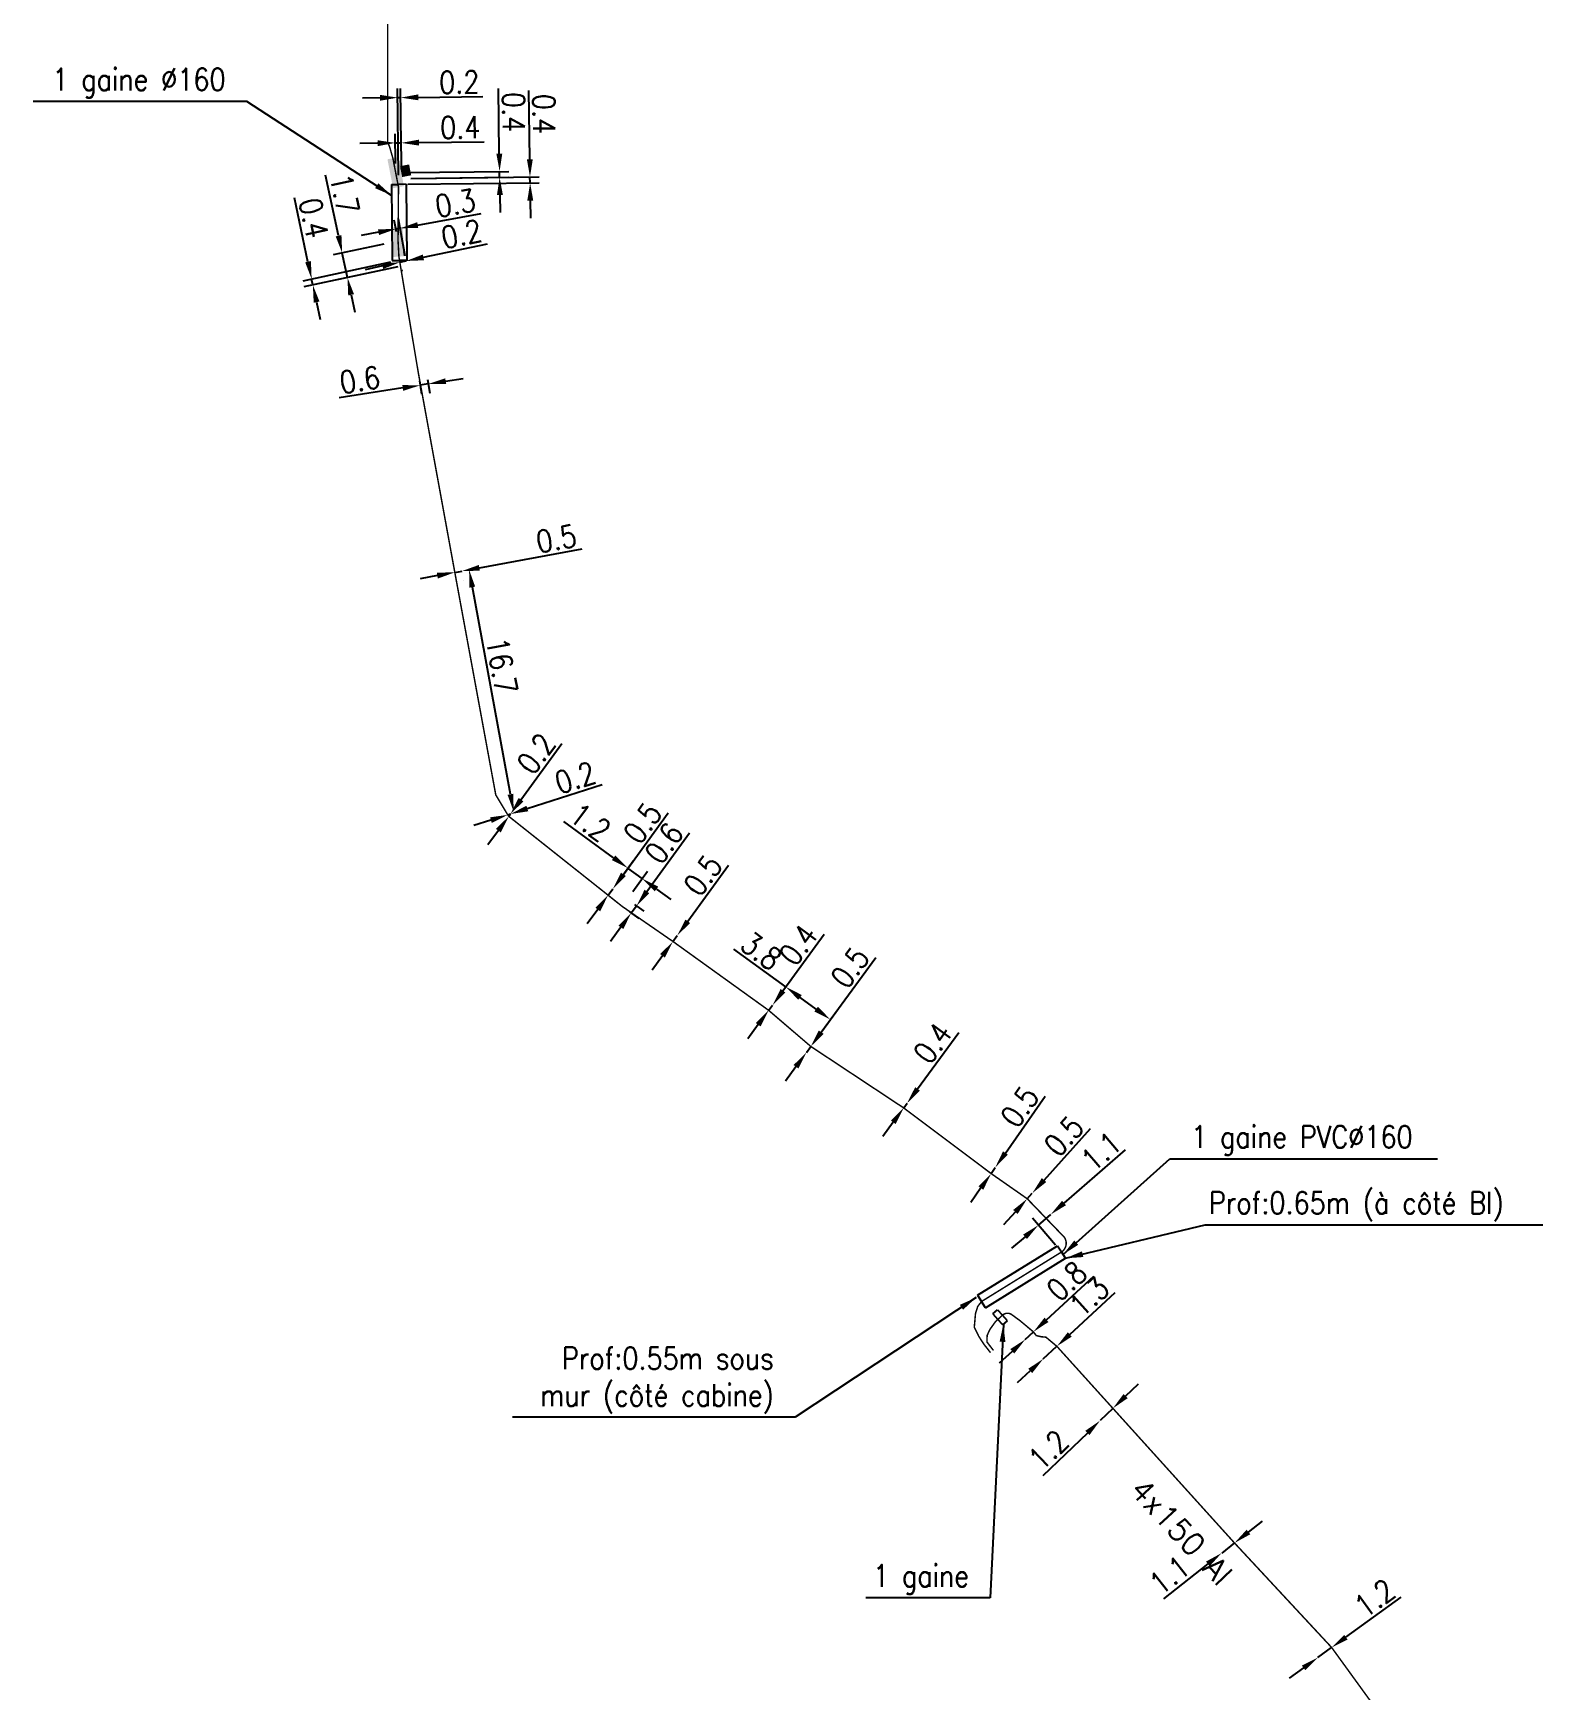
# Model space of a CAD drawing. Header units: millimetres. Extents: x 80993 to 81985, y 144000 to 145002.
# Drawn here: x 81317.5 to 81419.9, y 144337.1 to 144449.6 of the extents above; entities that cross this region are included whole.
import ezdxf
from ezdxf.enums import TextEntityAlignment as Align

# ---------------------------------------------------------------- set-up
doc = ezdxf.new("R2010")
doc.units = ezdxf.units.MM
doc.header["$PDMODE"] = 34
doc.linetypes.add('B_ST_AL', pattern=[2000, 1000, 1000])
doc.layers.get('0').update_dxf_attribs({"linetype": 'CONTINUOUS'})
doc.layers.get('Defpoints').update_dxf_attribs({"linetype": 'CONTINUOUS'})
for name, color, linetype in [('B_100', 3, 'CONTINUOUS'), ('B_300', 7, 'CONTINUOUS'), ('B_400', 7, 'CONTINUOUS')]:
    doc.layers.add(name, color=color, linetype=linetype)
doc.styles.add('M_ROMANS', font='ROMANS.shx', dxfattribs={"width": 0.75})
doc.styles.get("Standard").update_dxf_attribs({"font": 'romans.shx', "width": 0.85})
doc.dimstyles.get("Standard").update_dxf_attribs({"dimtxt": 1.5, "dimasz": 1.2, "dimexe": 0.625, "dimexo": 0.625, "dimgap": 0.25, "dimtad": 1, "dimdec": 1, "dimzin": 0, "dimdsep": 46, "dimtxsty": 'Standard', "dimcen": -0.5, "dimadec": 0, "dimazin": 0, "dimtfac": 1, "dimtdec": 1, "dimtmove": 0, "dimatfit": 3, "dimfxl": 0, "dimtolj": 1, "dimtzin": 0, "dimarcsym": 0})

# ---------------------------------------------------------------- blocks, each defined once
blk = doc.blocks.new('*D172')
at = {"layer": 'B_300', "color": 0, "linetype": 'Continuous', "lineweight": -2, "transparency": 16777216}
for p, q in [((81342.12, 144436.08), (81341.97, 144436.89)), ((81342.09, 144436.28), (81342.38, 144436.33)), ((81342.72, 144434.46), (81342.27, 144436.95)), ((81343.56, 144436.55), (81347.86, 144437.33)), ((81340.9, 144436.06), (81339.72, 144435.85))]:
    blk.add_line(p, q, dxfattribs=at)
at = {"layer": 'B_300', "color": 0, "linetype": 'Continuous', "transparency": 16777216}
for points in [[(81343.53, 144436.74), (81343.6, 144436.35), (81342.38, 144436.33)], [(81340.87, 144436.26), (81340.94, 144435.87), (81342.09, 144436.28)]]:
    blk.add_solid(points, dxfattribs=at)
at = {"layer": 'Defpoints', "color": 0, "linetype": 'Continuous', "transparency": 16777216}
for p in [(81342.09, 144436.28), (81342.23, 144435.47), (81342.83, 144433.85)]:
    blk.add_point(p, dxfattribs=at)
at = {"layer": 'B_300', "color": 0, "linetype": 'Continuous', "transparency": 16777216, "insert": (81346.12, 144438.03), "char_height": 1.5, "attachment_point": 5, "rotation": 10.3112}
blk.add_mtext('\\A1;0.3', dxfattribs=at)
blk = doc.blocks.new('B_300_03')
at = {"color": 0, "linetype": 'Continuous'}
blk.add_solid([(-1, 0.75), (-1, 0), (1, 0.75), (1, 0)], dxfattribs=at)
at = {"color": 0, "linetype": 'Continuous', "style": 'M_ROMANS', "width": 0.75, "flags": 3}
for tag, p in [('DEF_LEG', (0, -4.25)), ('DEF_COUP', (0, -6.75)), ('DEF_TYPE', (0, -9.25))]:
    blk.add_attdef(tag, text='', height=1.2, dxfattribs=at).set_placement(p, align=Align.MIDDLE)
blk = doc.blocks.new('*D175')
at = {"layer": 'B_300', "color": 0, "linetype": 'Continuous', "lineweight": -2, "transparency": 16777216}
for p, q in [((81349.1, 144441.39), (81349.05, 144445.82)), ((81342.69, 144440.11), (81349.74, 144440.19)), ((81343.1, 144439.71), (81349.75, 144439.79)), ((81349.12, 144439.79), (81349.12, 144440.19)), ((81349.14, 144438.59), (81349.15, 144437.39))]:
    blk.add_line(p, q, dxfattribs=at)
at = {"layer": 'B_300', "color": 0, "linetype": 'Continuous', "transparency": 16777216}
for points in [[(81349.3, 144441.39), (81348.9, 144441.38), (81349.12, 144440.19)], [(81349.34, 144438.59), (81348.94, 144438.58), (81349.12, 144439.79)]]:
    blk.add_solid(points, dxfattribs=at)
at = {"layer": 'Defpoints', "color": 0, "linetype": 'Continuous', "transparency": 16777216}
for p in [(81342.07, 144440.1), (81342.47, 144439.7), (81349.12, 144440.19)]:
    blk.add_point(p, dxfattribs=at)
at = {"layer": 'B_300', "color": 0, "linetype": 'Continuous', "transparency": 16777216, "insert": (81350.07, 144444.21), "char_height": 1.5, "attachment_point": 5, "rotation": 270.7051}
blk.add_mtext('\\A1;0.4', dxfattribs=at)
blk = doc.blocks.new('*D176')
at = {"layer": 'B_300', "color": 0, "linetype": 'Continuous', "lineweight": -2, "transparency": 16777216}
for p, q in [((81340.84, 144442.1), (81339.64, 144442.09)), ((81342.06, 144440.72), (81342.04, 144442.74)), ((81342.04, 144442.12), (81342.44, 144442.12)), ((81342.47, 144440.33), (81342.44, 144442.75)), ((81343.64, 144442.14), (81348.08, 144442.19))]:
    blk.add_line(p, q, dxfattribs=at)
at = {"layer": 'B_300', "color": 0, "linetype": 'Continuous', "transparency": 16777216}
for points in [[(81340.84, 144442.3), (81340.85, 144441.9), (81342.04, 144442.12)], [(81343.64, 144442.34), (81343.65, 144441.94), (81342.44, 144442.12)]]:
    blk.add_solid(points, dxfattribs=at)
at = {"layer": 'Defpoints', "color": 0, "linetype": 'Continuous', "transparency": 16777216}
for p in [(81342.04, 144442.12), (81342.07, 144440.1), (81342.47, 144439.7)]:
    blk.add_point(p, dxfattribs=at)
at = {"layer": 'B_300', "color": 0, "linetype": 'Continuous', "transparency": 16777216, "insert": (81346.45, 144443.17), "char_height": 1.5, "attachment_point": 5, "rotation": 0.7051}
blk.add_mtext('\\A1;0.4', dxfattribs=at)
blk = doc.blocks.new('B_300_02')
at = {"color": 0, "linetype": 'Continuous'}
for points in [[(-2, 0.75), (-2, -0.75), (2, 0.75), (2, -0.75)], [(-0.75, 2), (0.75, 2), (-0.75, 0.75), (0.75, 0.75)]]:
    blk.add_solid(points, dxfattribs=at)
at = {"color": 0, "linetype": 'Continuous', "style": 'M_ROMANS', "width": 0.75, "flags": 3}
for tag, p in [('DEF_LEG', (0, -5)), ('DEF_COUP', (0, -7.5)), ('DEF_TYPE', (0, -10))]:
    blk.add_attdef(tag, text='', height=1.2, dxfattribs=at).set_placement(p, align=Align.MIDDLE)
blk = doc.blocks.new('*D183')
at = {"layer": 'B_100', "color": 0, "linetype": 'Continuous', "lineweight": -2, "transparency": 16777216}
for p, q in [((81342.55, 144425.5), (81338.23, 144424.82)), ((81343.69, 144425.99), (81343.83, 144425.07)), ((81344.28, 144425.77), (81343.74, 144425.68)), ((81344.23, 144426.08), (81344.38, 144425.15)), ((81345.46, 144425.95), (81346.65, 144426.14))]:
    blk.add_line(p, q, dxfattribs=at)
at = {"layer": 'B_100', "color": 0, "linetype": 'Continuous', "transparency": 16777216}
for points in [[(81342.52, 144425.69), (81342.58, 144425.3), (81343.74, 144425.68)], [(81345.43, 144426.15), (81345.5, 144425.76), (81344.28, 144425.77)]]:
    blk.add_solid(points, dxfattribs=at)
at = {"layer": 'Defpoints', "color": 0, "linetype": 'Continuous', "transparency": 16777216}
for p in [(81343.59, 144426.61), (81344.13, 144426.69), (81343.74, 144425.68)]:
    blk.add_point(p, dxfattribs=at)
at = {"layer": 'B_100', "color": 0, "linetype": 'Continuous', "transparency": 16777216, "insert": (81339.64, 144426.05), "char_height": 1.5, "attachment_point": 5, "rotation": 8.9127}
blk.add_mtext('\\A1;0.6', dxfattribs=at)
blk = doc.blocks.new('*D184')
at = {"layer": 'B_100', "color": 0, "linetype": 'Continuous', "lineweight": -2, "transparency": 16777216}
for p, q in [((81347.75, 144413.29), (81354.71, 144414.58)), ((81344.9, 144412.77), (81343.72, 144412.55)), ((81346.08, 144412.99), (81346.57, 144413.08)), ((81346.68, 144412.46), (81346.68, 144412.46))]:
    blk.add_line(p, q, dxfattribs=at)
at = {"layer": 'B_100', "color": 0, "linetype": 'Continuous', "transparency": 16777216}
for points in [[(81344.86, 144412.97), (81344.93, 144412.57), (81346.08, 144412.99)], [(81347.71, 144413.49), (81347.78, 144413.1), (81346.57, 144413.08)]]:
    blk.add_solid(points, dxfattribs=at)
at = {"layer": 'Defpoints', "color": 0, "linetype": 'Continuous', "transparency": 16777216}
for p in [(81346.08, 144412.99), (81346.08, 144412.99), (81346.57, 144413.08)]:
    blk.add_point(p, dxfattribs=at)
at = {"layer": 'B_100', "color": 0, "linetype": 'Continuous', "transparency": 16777216, "insert": (81352.97, 144415.27), "char_height": 1.5, "attachment_point": 5, "rotation": 10.443}
blk.add_mtext('\\A1;0.5', dxfattribs=at)
blk = doc.blocks.new('*D185')
at = {"layer": 'B_100', "color": 0, "linetype": 'Continuous', "lineweight": -2, "transparency": 16777216}
for p, q in [((81351, 144396.97), (81356.07, 144398.59)), ((81348.53, 144396.18), (81347.38, 144395.81)), ((81349.67, 144396.54), (81349.86, 144396.6))]:
    blk.add_line(p, q, dxfattribs=at)
at = {"layer": 'B_100', "color": 0, "linetype": 'Continuous', "transparency": 16777216}
for points in [[(81350.94, 144397.16), (81351.06, 144396.78), (81349.86, 144396.6)], [(81348.47, 144396.37), (81348.59, 144395.99), (81349.67, 144396.54)]]:
    blk.add_solid(points, dxfattribs=at)
at = {"layer": 'Defpoints', "color": 0, "linetype": 'Continuous', "transparency": 16777216}
for p in [(81349.67, 144396.54), (81349.67, 144396.54), (81349.86, 144396.6)]:
    blk.add_point(p, dxfattribs=at)
at = {"layer": 'B_100', "color": 0, "linetype": 'Continuous', "transparency": 16777216, "insert": (81354.25, 144399.06), "char_height": 1.5, "attachment_point": 5, "rotation": 17.7417}
blk.add_mtext('\\A1;0.2', dxfattribs=at)
blk = doc.blocks.new('*D186')
at = {"layer": 'B_100', "color": 0, "linetype": 'Continuous', "lineweight": -2, "transparency": 16777216}
for p, q in [((81350.57, 144397.57), (81353.34, 144401.38)), ((81349.24, 144396.81), (81349.24, 144396.81)), ((81349.74, 144396.44), (81349.86, 144396.6)), ((81349.04, 144395.47), (81348.33, 144394.5))]:
    blk.add_line(p, q, dxfattribs=at)
at = {"layer": 'B_100', "color": 0, "linetype": 'Continuous', "transparency": 16777216}
for points in [[(81350.41, 144397.69), (81350.73, 144397.45), (81349.86, 144396.6)], [(81348.87, 144395.59), (81349.2, 144395.35), (81349.74, 144396.44)]]:
    blk.add_solid(points, dxfattribs=at)
at = {"layer": 'Defpoints', "color": 0, "linetype": 'Continuous', "transparency": 16777216}
for p in [(81349.74, 144396.44), (81349.74, 144396.44), (81349.86, 144396.6)]:
    blk.add_point(p, dxfattribs=at)
at = {"layer": 'B_100', "color": 0, "linetype": 'Continuous', "transparency": 16777216, "insert": (81351.6, 144400.69), "char_height": 1.5, "attachment_point": 5, "rotation": 53.8946}
blk.add_mtext('\\A1;0.2', dxfattribs=at)
blk = doc.blocks.new('*D187')
at = {"layer": 'B_100', "color": 0, "linetype": 'Continuous', "lineweight": -2, "transparency": 16777216}
for p, q in [((81357.52, 144392.5), (81360.56, 144396.68)), ((81356.48, 144391.09), (81356.81, 144391.53)), ((81355.78, 144390.12), (81355.07, 144389.15))]:
    blk.add_line(p, q, dxfattribs=at)
at = {"layer": 'B_100', "color": 0, "linetype": 'Continuous', "transparency": 16777216}
for points in [[(81357.35, 144392.62), (81357.68, 144392.39), (81356.81, 144391.53)], [(81355.62, 144390.24), (81355.94, 144390), (81356.48, 144391.09)]]:
    blk.add_solid(points, dxfattribs=at)
at = {"layer": 'Defpoints', "color": 0, "linetype": 'Continuous', "transparency": 16777216}
for p in [(81356.81, 144391.53), (81356.48, 144391.09), (81356.48, 144391.09)]:
    blk.add_point(p, dxfattribs=at)
at = {"layer": 'B_100', "color": 0, "linetype": 'Continuous', "transparency": 16777216, "insert": (81358.82, 144395.98), "char_height": 1.5, "attachment_point": 5, "rotation": 53.8946}
blk.add_mtext('\\A1;0.5', dxfattribs=at)
blk = doc.blocks.new('*D188')
at = {"layer": 'B_100', "color": 0, "linetype": 'Continuous', "lineweight": -2, "transparency": 16777216}
for p, q in [((81359.11, 144391.34), (81362.01, 144395.31)), ((81358.05, 144389.89), (81358.41, 144390.37)), ((81358.28, 144390.46), (81358.91, 144390)), ((81357.93, 144389.97), (81358.56, 144389.52)), ((81357.35, 144388.92), (81356.64, 144387.95))]:
    blk.add_line(p, q, dxfattribs=at)
at = {"layer": 'B_100', "color": 0, "linetype": 'Continuous', "transparency": 16777216}
for points in [[(81358.95, 144391.46), (81359.27, 144391.22), (81358.41, 144390.37)], [(81357.18, 144389.03), (81357.51, 144388.8), (81358.05, 144389.89)]]:
    blk.add_solid(points, dxfattribs=at)
at = {"layer": 'Defpoints', "color": 0, "linetype": 'Continuous', "transparency": 16777216}
for p in [(81357.42, 144390.34), (81357.78, 144390.83), (81358.05, 144389.89)]:
    blk.add_point(p, dxfattribs=at)
at = {"layer": 'B_100', "color": 0, "linetype": 'Continuous', "transparency": 16777216, "insert": (81360.27, 144394.62), "char_height": 1.5, "attachment_point": 5, "rotation": 53.8946}
blk.add_mtext('\\A1;0.6', dxfattribs=at)
blk = doc.blocks.new('*D189')
at = {"layer": 'B_100', "color": 0, "linetype": 'Continuous', "lineweight": -2, "transparency": 16777216}
for p, q in [((81361.88, 144389.32), (81364.65, 144393.13)), ((81360.88, 144387.95), (81361.17, 144388.35)), ((81360.17, 144386.98), (81359.46, 144386.01))]:
    blk.add_line(p, q, dxfattribs=at)
at = {"layer": 'B_100', "color": 0, "linetype": 'Continuous', "transparency": 16777216}
for points in [[(81361.72, 144389.44), (81362.04, 144389.2), (81361.17, 144388.35)], [(81360.01, 144387.1), (81360.33, 144386.86), (81360.88, 144387.95)]]:
    blk.add_solid(points, dxfattribs=at)
at = {"layer": 'Defpoints', "color": 0, "linetype": 'Continuous', "transparency": 16777216}
for p in [(81361.17, 144388.35), (81360.88, 144387.95), (81360.88, 144387.95)]:
    blk.add_point(p, dxfattribs=at)
at = {"layer": 'B_100', "color": 0, "linetype": 'Continuous', "transparency": 16777216, "insert": (81362.91, 144392.44), "char_height": 1.5, "attachment_point": 5, "rotation": 53.8946}
blk.add_mtext('\\A1;0.5', dxfattribs=at)
blk = doc.blocks.new('*D190')
at = {"layer": 'B_100', "color": 0, "linetype": 'Continuous', "lineweight": -2, "transparency": 16777216}
for p, q in [((81368.53, 144384.87), (81365, 144387.44)), ((81368, 144384.14), (81368.9, 144385.37)), ((81370.59, 144383.36), (81369.5, 144384.16)), ((81370.59, 144381.33), (81371.93, 144383.16))]:
    blk.add_line(p, q, dxfattribs=at)
at = {"layer": 'B_100', "color": 0, "linetype": 'Continuous', "transparency": 16777216}
for points in [[(81369.62, 144384.32), (81369.38, 144384), (81368.53, 144384.87)], [(81370.71, 144383.52), (81370.47, 144383.2), (81371.56, 144382.66)]]:
    blk.add_solid(points, dxfattribs=at)
at = {"layer": 'Defpoints', "color": 0, "linetype": 'Continuous', "transparency": 16777216}
for p in [(81367.64, 144383.64), (81371.56, 144382.66), (81370.23, 144380.83)]:
    blk.add_point(p, dxfattribs=at)
at = {"layer": 'B_100', "color": 0, "linetype": 'Continuous', "transparency": 16777216, "insert": (81366.87, 144387.31), "char_height": 1.5, "attachment_point": 5, "rotation": 323.8946}
blk.add_mtext('\\A1;3.8', dxfattribs=at)
blk = doc.blocks.new('*D191')
at = {"layer": 'B_100', "color": 0, "linetype": 'Continuous', "lineweight": -2, "transparency": 16777216}
for p, q in [((81370.93, 144381.8), (81374.64, 144386.87)), ((81369.93, 144380.42), (81370.23, 144380.83)), ((81369.22, 144379.45), (81368.52, 144378.48))]:
    blk.add_line(p, q, dxfattribs=at)
at = {"layer": 'B_100', "color": 0, "linetype": 'Continuous', "transparency": 16777216}
for points in [[(81370.77, 144381.91), (81371.1, 144381.68), (81370.23, 144380.83)], [(81369.06, 144379.57), (81369.39, 144379.34), (81369.93, 144380.42)]]:
    blk.add_solid(points, dxfattribs=at)
at = {"layer": 'Defpoints', "color": 0, "linetype": 'Continuous', "transparency": 16777216}
for p in [(81369.93, 144380.42), (81370.23, 144380.83), (81370.23, 144380.83)]:
    blk.add_point(p, dxfattribs=at)
at = {"layer": 'B_100', "color": 0, "linetype": 'Continuous', "transparency": 16777216, "insert": (81372.89, 144386.18), "char_height": 1.5, "attachment_point": 5, "rotation": 53.8946}
blk.add_mtext('\\A1;0.5', dxfattribs=at)
blk = doc.blocks.new('*D192')
at = {"layer": 'B_100', "color": 0, "linetype": 'Continuous', "lineweight": -2, "transparency": 16777216}
for p, q in [((81368.34, 144384.61), (81371.14, 144388.44)), ((81367.37, 144383.28), (81367.64, 144383.64)), ((81366.66, 144382.31), (81365.96, 144381.34))]:
    blk.add_line(p, q, dxfattribs=at)
at = {"layer": 'B_100', "color": 0, "linetype": 'Continuous', "transparency": 16777216}
for points in [[(81368.18, 144384.73), (81368.5, 144384.49), (81367.64, 144383.64)], [(81366.5, 144382.42), (81366.82, 144382.19), (81367.37, 144383.28)]]:
    blk.add_solid(points, dxfattribs=at)
at = {"layer": 'Defpoints', "color": 0, "linetype": 'Continuous', "transparency": 16777216}
for p in [(81367.64, 144383.64), (81367.37, 144383.28), (81367.37, 144383.28)]:
    blk.add_point(p, dxfattribs=at)
at = {"layer": 'B_100', "color": 0, "linetype": 'Continuous', "transparency": 16777216, "insert": (81369.38, 144387.72), "char_height": 1.5, "attachment_point": 5, "rotation": 53.8946}
blk.add_mtext('\\A1;0.4', dxfattribs=at)
blk = doc.blocks.new('*D193')
at = {"layer": 'B_100', "color": 0, "linetype": 'Continuous', "lineweight": -2, "transparency": 16777216}
for p, q in [((81377.47, 144377.95), (81380.27, 144381.78)), ((81376.53, 144376.66), (81376.76, 144376.98)), ((81375.82, 144375.69), (81375.12, 144374.72))]:
    blk.add_line(p, q, dxfattribs=at)
at = {"layer": 'B_100', "color": 0, "linetype": 'Continuous', "transparency": 16777216}
for points in [[(81377.31, 144378.07), (81377.63, 144377.83), (81376.76, 144376.98)], [(81375.66, 144375.81), (81375.98, 144375.57), (81376.53, 144376.66)]]:
    blk.add_solid(points, dxfattribs=at)
at = {"layer": 'Defpoints', "color": 0, "linetype": 'Continuous', "transparency": 16777216}
for p in [(81376.76, 144376.98), (81376.53, 144376.66), (81376.53, 144376.66)]:
    blk.add_point(p, dxfattribs=at)
at = {"layer": 'B_100', "color": 0, "linetype": 'Continuous', "transparency": 16777216, "insert": (81378.5, 144381.06), "char_height": 1.5, "attachment_point": 5, "rotation": 53.8946}
blk.add_mtext('\\A1;0.4', dxfattribs=at)
blk = doc.blocks.new('*D194')
at = {"layer": 'B_100', "color": 0, "linetype": 'Continuous', "lineweight": -2, "transparency": 16777216}
for p, q in [((81386.05, 144371.76), (81389.21, 144375.26)), ((81384.91, 144370.5), (81385.25, 144370.87)), ((81384.11, 144369.61), (81383.31, 144368.72))]:
    blk.add_line(p, q, dxfattribs=at)
at = {"layer": 'B_100', "color": 0, "linetype": 'Continuous', "transparency": 16777216}
for points in [[(81385.9, 144371.9), (81386.2, 144371.63), (81385.25, 144370.87)], [(81383.96, 144369.74), (81384.26, 144369.47), (81384.91, 144370.5)]]:
    blk.add_solid(points, dxfattribs=at)
at = {"layer": 'Defpoints', "color": 0, "linetype": 'Continuous', "transparency": 16777216}
for p in [(81384.91, 144370.5), (81384.91, 144370.5), (81385.25, 144370.87)]:
    blk.add_point(p, dxfattribs=at)
at = {"layer": 'B_100', "color": 0, "linetype": 'Continuous', "transparency": 16777216, "insert": (81387.4, 144374.75), "char_height": 1.5, "attachment_point": 5, "rotation": 47.9636}
blk.add_mtext('\\A1;0.5', dxfattribs=at)
blk = doc.blocks.new('*D195')
at = {"layer": 'B_100', "color": 0, "linetype": 'Continuous', "lineweight": -2, "transparency": 16777216}
for p, q in [((81383.43, 144373.6), (81386.13, 144377.46)), ((81382.46, 144372.21), (81382.74, 144372.62)), ((81381.77, 144371.23), (81381.08, 144370.24))]:
    blk.add_line(p, q, dxfattribs=at)
at = {"layer": 'B_100', "color": 0, "linetype": 'Continuous', "transparency": 16777216}
for points in [[(81383.27, 144373.72), (81383.59, 144373.49), (81382.74, 144372.62)], [(81381.61, 144371.34), (81381.93, 144371.11), (81382.46, 144372.21)]]:
    blk.add_solid(points, dxfattribs=at)
at = {"layer": 'Defpoints', "color": 0, "linetype": 'Continuous', "transparency": 16777216}
for p in [(81382.74, 144372.62), (81382.46, 144372.21), (81382.46, 144372.21)]:
    blk.add_point(p, dxfattribs=at)
at = {"layer": 'B_100', "color": 0, "linetype": 'Continuous', "transparency": 16777216, "insert": (81384.4, 144376.74), "char_height": 1.5, "attachment_point": 5, "rotation": 55.0738}
blk.add_mtext('\\A1;0.5', dxfattribs=at)
blk = doc.blocks.new('*D200')
at = {"layer": 'B_100', "color": 0, "linetype": 'Continuous', "lineweight": -2, "transparency": 16777216}
for p, q in [((81406.53, 144340.76), (81410.27, 144343.48)), ((81404.63, 144339.38), (81405.56, 144340.06)), ((81403.65, 144338.68), (81402.68, 144337.97))]:
    blk.add_line(p, q, dxfattribs=at)
at = {"layer": 'B_100', "color": 0, "linetype": 'Continuous', "transparency": 16777216}
for points in [[(81406.41, 144340.92), (81406.64, 144340.6), (81405.56, 144340.06)], [(81403.54, 144338.84), (81403.77, 144338.52), (81404.63, 144339.38)]]:
    blk.add_solid(points, dxfattribs=at)
at = {"layer": 'Defpoints', "color": 0, "linetype": 'Continuous', "transparency": 16777216}
for p in [(81405.56, 144340.06), (81405.56, 144340.06), (81404.63, 144339.38)]:
    blk.add_point(p, dxfattribs=at)
at = {"layer": 'B_100', "color": 0, "linetype": 'Continuous', "transparency": 16777216, "insert": (81408.48, 144343.41), "char_height": 1.5, "attachment_point": 5, "rotation": 35.9678}
blk.add_mtext('\\A1;1.2', dxfattribs=at)
blk = doc.blocks.new('*D201')
at = {"layer": 'B_100', "color": 0, "linetype": 'Continuous', "lineweight": -2, "transparency": 16777216}
for p, q in [((81391.58, 144357.11), (81392.45, 144357.94)), ((81390.72, 144356.28), (81389.85, 144355.45)), ((81388.99, 144354.61), (81385.97, 144351.71))]:
    blk.add_line(p, q, dxfattribs=at)
at = {"layer": 'B_100', "color": 0, "linetype": 'Continuous', "transparency": 16777216}
for points in [[(81391.44, 144357.25), (81391.72, 144356.97), (81390.72, 144356.28)], [(81388.85, 144354.76), (81389.13, 144354.47), (81389.85, 144355.45)]]:
    blk.add_solid(points, dxfattribs=at)
at = {"layer": 'Defpoints', "color": 0, "linetype": 'Continuous', "transparency": 16777216}
for p in [(81389.85, 144355.45), (81390.72, 144356.28), (81390.72, 144356.28)]:
    blk.add_point(p, dxfattribs=at)
at = {"layer": 'B_100', "color": 0, "linetype": 'Continuous', "transparency": 16777216, "insert": (81386.35, 144353.46), "char_height": 1.5, "attachment_point": 5, "rotation": 43.9072}
blk.add_mtext('\\A1;1.2', dxfattribs=at)
blk = doc.blocks.new('*D202')
at = {"layer": 'B_100', "color": 0, "linetype": 'Continuous', "lineweight": -2, "transparency": 16777216}
for p, q in [((81399.91, 144347.89), (81400.86, 144348.64)), ((81398.97, 144347.15), (81398.1, 144346.47)), ((81397.16, 144345.73), (81394.15, 144343.37))]:
    blk.add_line(p, q, dxfattribs=at)
at = {"layer": 'B_100', "color": 0, "linetype": 'Continuous', "transparency": 16777216}
for points in [[(81399.79, 144348.05), (81400.04, 144347.74), (81398.97, 144347.15)], [(81397.04, 144345.89), (81397.28, 144345.57), (81398.1, 144346.47)]]:
    blk.add_solid(points, dxfattribs=at)
at = {"layer": 'Defpoints', "color": 0, "linetype": 'Continuous', "transparency": 16777216}
for p in [(81398.1, 144346.47), (81398.97, 144347.15), (81398.97, 144347.15)]:
    blk.add_point(p, dxfattribs=at)
at = {"layer": 'B_100', "color": 0, "linetype": 'Continuous', "transparency": 16777216, "insert": (81394.57, 144344.97), "char_height": 1.5, "attachment_point": 5, "rotation": 38.1507}
blk.add_mtext('\\A1;1.1', dxfattribs=at)
blk = doc.blocks.new('*D203')
at = {"layer": 'B_100', "color": 0, "linetype": 'Continuous', "lineweight": -2, "transparency": 16777216}
for p, q in [((81386.21, 144362.28), (81389.43, 144365.24)), ((81384.78, 144360.96), (81385.33, 144361.47)), ((81383.89, 144360.15), (81383.01, 144359.34))]:
    blk.add_line(p, q, dxfattribs=at)
at = {"layer": 'B_100', "color": 0, "linetype": 'Continuous', "transparency": 16777216}
for points in [[(81386.08, 144362.43), (81386.35, 144362.14), (81385.33, 144361.47)], [(81383.76, 144360.3), (81384.03, 144360), (81384.78, 144360.96)]]:
    blk.add_solid(points, dxfattribs=at)
at = {"layer": 'Defpoints', "color": 0, "linetype": 'Continuous', "transparency": 16777216}
for p in [(81385.33, 144361.47), (81385.33, 144361.47), (81384.78, 144360.96)]:
    blk.add_point(p, dxfattribs=at)
at = {"layer": 'B_100', "color": 0, "linetype": 'Continuous', "transparency": 16777216, "insert": (81387.59, 144364.91), "char_height": 1.5, "attachment_point": 5, "rotation": 42.6042}
blk.add_mtext('\\A1;0.8', dxfattribs=at)
blk = doc.blocks.new('*D204')
at = {"layer": 'B_100', "color": 0, "linetype": 'Continuous', "lineweight": -2, "transparency": 16777216}
for p, q in [((81387.8, 144361.3), (81390.88, 144364.13)), ((81386, 144359.64), (81386.92, 144360.49)), ((81385.11, 144358.83), (81384.23, 144358.01))]:
    blk.add_line(p, q, dxfattribs=at)
at = {"layer": 'B_100', "color": 0, "linetype": 'Continuous', "transparency": 16777216}
for points in [[(81387.66, 144361.44), (81387.93, 144361.15), (81386.92, 144360.49)], [(81384.98, 144358.97), (81385.25, 144358.68), (81386, 144359.64)]]:
    blk.add_solid(points, dxfattribs=at)
at = {"layer": 'Defpoints', "color": 0, "linetype": 'Continuous', "transparency": 16777216}
for p in [(81386.92, 144360.49), (81386.92, 144360.49), (81386, 144359.64)]:
    blk.add_point(p, dxfattribs=at)
at = {"layer": 'B_100', "color": 0, "linetype": 'Continuous', "transparency": 16777216, "insert": (81389.11, 144363.86), "char_height": 1.5, "attachment_point": 5, "rotation": 42.6042}
blk.add_mtext('\\A1;1.3', dxfattribs=at)
blk = doc.blocks.new('*D326')
at = {"layer": 'B_100', "color": 0, "linetype": 'Continuous', "lineweight": -2, "transparency": 16777216}
for p, q in [((81347.18, 144413.19), (81347.66, 144413.28)), ((81349.86, 144397.94), (81347.27, 144411.99))]:
    blk.add_line(p, q, dxfattribs=at)
at = {"layer": 'B_100', "color": 0, "linetype": 'Continuous', "transparency": 16777216}
for points in [[(81347.46, 144412.02), (81347.07, 144411.95), (81347.05, 144413.17)], [(81350.05, 144397.97), (81349.66, 144397.9), (81350.07, 144396.76)]]:
    blk.add_solid(points, dxfattribs=at)
at = {"layer": 'Defpoints', "color": 0, "linetype": 'Continuous', "transparency": 16777216}
for p in [(81346.57, 144413.08), (81347.05, 144413.17), (81350.07, 144396.76)]:
    blk.add_point(p, dxfattribs=at)
at = {"layer": 'B_100', "color": 0, "linetype": 'Continuous', "transparency": 16777216, "insert": (81349.27, 144406.66), "char_height": 1.5, "attachment_point": 5, "rotation": 280.443}
blk.add_mtext('\\A1;16.7', dxfattribs=at)
blk = doc.blocks.new('*D327')
at = {"layer": 'B_100', "color": 0, "linetype": 'Continuous', "lineweight": -2, "transparency": 16777216}
for p, q in [((81356.85, 144393.63), (81353.47, 144396.1)), ((81357.18, 144392.04), (81358.19, 144393.43)), ((81358.79, 144392.22), (81357.82, 144392.93)), ((81358.15, 144391.33), (81359.16, 144392.72)), ((81359.76, 144391.51), (81360.73, 144390.8))]:
    blk.add_line(p, q, dxfattribs=at)
at = {"layer": 'B_100', "color": 0, "linetype": 'Continuous', "transparency": 16777216}
for points in [[(81356.97, 144393.79), (81356.74, 144393.47), (81357.82, 144392.93)], [(81359.88, 144391.67), (81359.64, 144391.35), (81358.79, 144392.22)]]:
    blk.add_solid(points, dxfattribs=at)
at = {"layer": 'Defpoints', "color": 0, "linetype": 'Continuous', "transparency": 16777216}
for p in [(81356.81, 144391.53), (81358.79, 144392.22), (81357.78, 144390.83)]:
    blk.add_point(p, dxfattribs=at)
at = {"layer": 'B_100', "color": 0, "linetype": 'Continuous', "transparency": 16777216, "insert": (81355.27, 144396.03), "char_height": 1.5, "attachment_point": 5, "rotation": 323.8946}
blk.add_mtext('\\A1;1.2', dxfattribs=at)
blk = doc.blocks.new('*D541')
at = {"layer": 'B_400', "color": 0, "linetype": 'Continuous', "lineweight": -2, "transparency": 16777216}
for p, q in [((81387.41, 144370.21), (81391.57, 144373.82)), ((81386.83, 144367.36), (81385.26, 144369.18)), ((81385.67, 144368.71), (81386.5, 144369.43)), ((81384.76, 144367.92), (81383.85, 144367.14))]:
    blk.add_line(p, q, dxfattribs=at)
at = {"layer": 'B_400', "color": 0, "linetype": 'Continuous', "transparency": 16777216}
for points in [[(81387.27, 144370.36), (81387.54, 144370.06), (81386.5, 144369.43)], [(81384.63, 144368.07), (81384.89, 144367.77), (81385.67, 144368.71)]]:
    blk.add_solid(points, dxfattribs=at)
at = {"layer": 'Defpoints', "color": 0, "linetype": 'Continuous', "transparency": 16777216}
for p in [(81386.5, 144369.43), (81386.5, 144369.43), (81387.24, 144366.89)]:
    blk.add_point(p, dxfattribs=at)
at = {"layer": 'B_400', "color": 0, "linetype": 'Continuous', "transparency": 16777216, "insert": (81389.93, 144373.71), "char_height": 1.5, "attachment_point": 5, "rotation": 40.8534}
blk.add_mtext('\\A1;1.1', dxfattribs=at)
blk = doc.blocks.new('*D542')
at = {"layer": 'B_400', "color": 0, "linetype": 'Continuous', "lineweight": -2, "transparency": 16777216}
for p, q in [((81342.27, 144439.93), (81342.2, 144445.82)), ((81342.45, 144441.99), (81342.4, 144445.82)), ((81341.01, 144445.18), (81339.81, 144445.16)), ((81342.21, 144445.19), (81342.41, 144445.19)), ((81343.61, 144445.21), (81347.98, 144445.26))]:
    blk.add_line(p, q, dxfattribs=at)
at = {"layer": 'B_400', "color": 0, "linetype": 'Continuous', "transparency": 16777216}
for points in [[(81341, 144445.38), (81341.01, 144444.98), (81342.21, 144445.19)], [(81343.6, 144445.41), (81343.61, 144445.01), (81342.41, 144445.19)]]:
    blk.add_solid(points, dxfattribs=at)
at = {"layer": 'Defpoints', "color": 0, "linetype": 'Continuous', "transparency": 16777216}
for p in [(81342.41, 144445.19), (81342.45, 144441.36), (81342.28, 144439.3)]:
    blk.add_point(p, dxfattribs=at)
at = {"layer": 'B_400', "color": 0, "linetype": 'Continuous', "transparency": 16777216, "insert": (81346.38, 144446.24), "char_height": 1.5, "attachment_point": 5, "rotation": 0.7051}
blk.add_mtext('\\A1;0.2', dxfattribs=at)
blk = doc.blocks.new('*D543')
at = {"layer": 'B_400', "color": 0, "linetype": 'Continuous', "lineweight": -2, "transparency": 16777216}
for p, q in [((81351.17, 144441.01), (81351.11, 144445.68)), ((81343.1, 144439.71), (81351.81, 144439.82)), ((81351.19, 144439.41), (81351.18, 144439.81)), ((81342.9, 144439.31), (81351.81, 144439.42)), ((81351.2, 144438.21), (81351.22, 144437.01))]:
    blk.add_line(p, q, dxfattribs=at)
at = {"layer": 'B_400', "color": 0, "linetype": 'Continuous', "transparency": 16777216}
for points in [[(81351.37, 144441.01), (81350.97, 144441.01), (81351.18, 144439.81)], [(81351.4, 144438.21), (81351, 144438.21), (81351.19, 144439.41)]]:
    blk.add_solid(points, dxfattribs=at)
at = {"layer": 'Defpoints', "color": 0, "linetype": 'Continuous', "transparency": 16777216}
for p in [(81342.47, 144439.7), (81351.18, 144439.81), (81342.28, 144439.3)]:
    blk.add_point(p, dxfattribs=at)
at = {"layer": 'B_400', "color": 0, "linetype": 'Continuous', "transparency": 16777216, "insert": (81352.13, 144444.08), "char_height": 1.5, "attachment_point": 5, "rotation": 270.7051}
blk.add_mtext('\\A1;0.4', dxfattribs=at)
blk = doc.blocks.new('*D544')
at = {"layer": 'B_400', "color": 0, "linetype": 'Continuous', "lineweight": -2, "transparency": 16777216}
for p, q in [((81336.12, 144434.06), (81335.2, 144438.39)), ((81341.72, 144434.02), (81335.76, 144432.75)), ((81342.22, 144433.72), (81335.84, 144432.36)), ((81336.45, 144432.49), (81336.37, 144432.88)), ((81336.7, 144431.32), (81336.95, 144430.14))]:
    blk.add_line(p, q, dxfattribs=at)
at = {"layer": 'B_400', "color": 0, "linetype": 'Continuous', "transparency": 16777216}
for points in [[(81336.32, 144434.1), (81335.93, 144434.02), (81336.37, 144432.88)], [(81336.9, 144431.36), (81336.51, 144431.28), (81336.45, 144432.49)]]:
    blk.add_solid(points, dxfattribs=at)
at = {"layer": 'Defpoints', "color": 0, "linetype": 'Continuous', "transparency": 16777216}
for p in [(81342.33, 144434.15), (81342.83, 144433.85), (81336.45, 144432.49)]:
    blk.add_point(p, dxfattribs=at)
at = {"layer": 'B_400', "color": 0, "linetype": 'Continuous', "transparency": 16777216, "insert": (81336.51, 144437.02), "char_height": 1.5, "attachment_point": 5, "rotation": 281.9976}
blk.add_mtext('\\A1;0.4', dxfattribs=at)
blk = doc.blocks.new('*D545')
at = {"layer": 'B_400', "color": 0, "linetype": 'Continuous', "lineweight": -2, "transparency": 16777216}
for p, q in [((81343.95, 144434.36), (81348.29, 144435.28)), ((81342.36, 144434.02), (81342.78, 144434.11)), ((81342.7, 144434.46), (81342.65, 144434.72)), ((81341.18, 144433.77), (81340.01, 144433.52)), ((81342.46, 144433.54), (81342.49, 144433.41))]:
    blk.add_line(p, q, dxfattribs=at)
at = {"layer": 'B_400', "color": 0, "linetype": 'Continuous', "transparency": 16777216}
for points in [[(81343.91, 144434.55), (81343.99, 144434.16), (81342.78, 144434.11)], [(81341.14, 144433.96), (81341.22, 144433.57), (81342.36, 144434.02)]]:
    blk.add_solid(points, dxfattribs=at)
at = {"layer": 'Defpoints', "color": 0, "linetype": 'Continuous', "transparency": 16777216}
for p in [(81342.33, 144434.15), (81342.78, 144434.11), (81342.83, 144433.85)]:
    blk.add_point(p, dxfattribs=at)
at = {"layer": 'B_400', "color": 0, "linetype": 'Continuous', "transparency": 16777216, "insert": (81346.54, 144435.93), "char_height": 1.5, "attachment_point": 5, "rotation": 11.9976}
blk.add_mtext('\\A1;0.2', dxfattribs=at)
blk = doc.blocks.new('*D546')
at = {"layer": 'B_300', "color": 0, "linetype": 'Continuous', "lineweight": -2, "transparency": 16777216}
for p, q in [((81338.19, 144435.83), (81337.32, 144439.92)), ((81341.26, 144435.25), (81337.83, 144434.52)), ((81338.8, 144432.99), (81338.44, 144434.65)), ((81342.22, 144433.72), (81338.18, 144432.86)), ((81339.04, 144431.82), (81339.29, 144430.64))]:
    blk.add_line(p, q, dxfattribs=at)
at = {"layer": 'B_300', "color": 0, "linetype": 'Continuous', "transparency": 16777216}
for points in [[(81338.39, 144435.87), (81338, 144435.78), (81338.44, 144434.65)], [(81339.24, 144431.86), (81338.85, 144431.77), (81338.8, 144432.99)]]:
    blk.add_solid(points, dxfattribs=at)
at = {"layer": 'Defpoints', "color": 0, "linetype": 'Continuous', "transparency": 16777216}
for p in [(81341.87, 144435.38), (81338.8, 144432.99), (81342.83, 144433.85)]:
    blk.add_point(p, dxfattribs=at)
at = {"layer": 'B_300', "color": 0, "linetype": 'Continuous', "transparency": 16777216, "insert": (81338.61, 144438.67), "char_height": 1.5, "attachment_point": 5, "rotation": 281.9976}
blk.add_mtext('\\A1;1.7', dxfattribs=at)

msp = doc.modelspace()

# ---------------------------------------------------------------- linework, layer by layer
at = {"layer": 'B_100', "const_width": 0.1}
msp.add_lwpolyline([(81342.07, 144440.1), (81341.88, 144441.08), (81341.66, 144441.85), (81341.53, 144442.15), (81341.52, 144442.43), (81341.52, 144452.09), (81341.52, 144464.59), (81342.57, 144471.46), (81343.14, 144481.21), (81343.25, 144482.04)], dxfattribs=at)
at = {"layer": 'B_100', "linetype": 'B_ST_AL', "const_width": 0.1, "flags": 128}
msp.add_lwpolyline([(81342.23, 144435.47), (81342.26, 144439.12), (81342.07, 144440.1), (81342.07, 144440.1)], dxfattribs=at)
at = {"layer": 'B_100', "const_width": 0.1}
for points in [[(81382.42, 144360.06), (81381.98, 144360.62), (81381.62, 144361.17), (81381.32, 144361.79), (81381.4, 144362.71), (81381.55, 144363.19), (81381.81, 144363.53), (81387.24, 144366.89, 0.504776), (81387.29, 144368.03), (81384.91, 144370.5), (81382.46, 144372.21), (81376.53, 144376.66), (81370.23, 144380.83), (81367.37, 144383.28), (81360.88, 144387.95), (81357.42, 144390.34), (81356.48, 144391.09), (81349.74, 144396.44), (81349.67, 144396.54), (81348.86, 144397.89), (81346.08, 144412.99), (81343.59, 144426.61), (81342.29, 144434.4), (81342.23, 144435.47)], [(81411.95, 144331.25), (81405.56, 144340.06), (81398.97, 144347.15), (81386.92, 144360.49), (81386.18, 144361.11), (81385.86, 144361.14), (81385.52, 144361.22), (81385.33, 144361.47), (81384.42, 144362.23), (81383.86, 144362.64, 0.357115), (81383.23, 144362.6), (81382.92, 144362.32), (81382.76, 144362.17), (81382.38, 144361.64), (81382.19, 144361.23), (81382.18, 144360.78), (81382.62, 144360.21)]]:
    msp.add_lwpolyline(points, format="xyb", dxfattribs=at)
at = {"layer": 'B_400', "color": 7, "linetype": 'CONTINUOUS'}
for p, q in [((81341.78, 144439.3), (81342.28, 144439.3)), ((81341.78, 144439.3), (81341.83, 144434.14)), ((81342.78, 144439.31), (81342.28, 144439.3)), ((81342.78, 144439.31), (81342.83, 144434.15)), ((81341.83, 144434.14), (81342.33, 144434.15)), ((81342.83, 144434.15), (81342.33, 144434.15)), ((81381.54, 144363.95), (81386.97, 144367.31)), ((81386.97, 144367.31), (81387.24, 144366.89)), ((81387.5, 144366.46), (81387.24, 144366.89)), ((81382.07, 144363.1), (81387.5, 144366.46)), ((81381.54, 144363.95), (81381.81, 144363.53)), ((81382.07, 144363.1), (81381.81, 144363.53)), ((81382.58, 144362.69), (81382.89, 144362.97)), ((81382.58, 144362.69), (81382.92, 144362.32)), ((81382.89, 144362.97), (81383.23, 144362.6)), ((81383.26, 144361.95), (81382.92, 144362.32)), ((81383.57, 144362.23), (81383.23, 144362.6)), ((81383.26, 144361.95), (81383.57, 144362.23))]:
    msp.add_line(p, q, dxfattribs=at)

# ---------------------------------------------------------------- block references
at = {"layer": 'B_300', "xscale": 0.4999999999999352, "yscale": 0.4999999999999352, "zscale": 0.4999999999999352, "rotation": 280.9657200185582}
msp.add_blockref('B_300_02', (81342.07, 144440.1), dxfattribs=at)
at = {"layer": 'B_300', "rotation": 273.7623584093354}
msp.add_blockref('B_300_03', (81341.85, 144435.38), dxfattribs=at)

# ---------------------------------------------------------------- texts
at = {"layer": 'B_100', "linetype": 'Continuous'}
msp.add_text('4x150 Al', height=1.5, rotation=313.0052, dxfattribs=at).set_placement((81395.38, 144347.91), align=Align.MIDDLE)
at = {"layer": 'B_400', "linetype": 'Continuous', "char_height": 1.5}
for s, insert, attachment_point in [('1 gaine %%C160', (81330.53, 144445.18), 9), ('1 gaine PVC%%C160', (81396.03, 144373.45), 7), ('Prof:0.65m (à côté BI)', (81397.24, 144368.98), 7), ('Prof:0.55m sous\\Pmur (côté cabine)', (81367.72, 144355.93), 9), ('1 gaine', (81380.95, 144343.68), 9)]:
    msp.add_mtext(s, dxfattribs=dict(at, insert=insert, attachment_point=attachment_point))

# ---------------------------------------------------------------- dimensions: what is measured, and where the dimension line sits
at = {"layer": 'B_100', "linetype": 'Continuous'}
for base, p1, p2, angle, picture, middle in [((81343.7353, 144425.6832), (81344.1334, 144426.6945), (81343.59, 144426.6093), 8.9127, '*D183', (81339.7977, 144425.0657)), ((81347.05, 144413.17), (81350.07, 144396.76), (81346.57, 144413.08), 280.443, '*D326', (81348.28, 144406.48)), ((81349.74, 144396.44), (81349.86, 144396.6), (81349.74, 144396.44), 53.8946, '*D186', (81352.41, 144400.1)), ((81349.67, 144396.54), (81349.86, 144396.6), (81349.67, 144396.54), 17.7417, '*D185', (81354.56, 144398.1)), ((81358.79, 144392.22), (81356.81, 144391.53), (81357.78, 144390.83), 323.8946, '*D327', (81354.68, 144395.22)), ((81356.48, 144391.09), (81356.81, 144391.53), (81356.48, 144391.09), 53.8946, '*D187', (81359.62, 144395.39)), ((81358.05, 144389.89), (81357.78, 144390.83), (81357.42, 144390.34), 53.8946, '*D188', (81361.08, 144394.03)), ((81360.88, 144387.95), (81361.17, 144388.35), (81360.88, 144387.95), 53.8946, '*D189', (81363.72, 144391.85)), ((81367.37, 144383.28), (81367.64, 144383.64), (81367.37, 144383.28), 53.8946, '*D192', (81370.18, 144387.13)), ((81371.56, 144382.66), (81367.64, 144383.64), (81370.23, 144380.83), 323.8946, '*D190', (81366.28, 144386.51)), ((81370.23, 144380.83), (81369.93, 144380.42), (81370.23, 144380.83), 53.8946, '*D191', (81373.7, 144385.59)), ((81376.53, 144376.66), (81376.76, 144376.98), (81376.53, 144376.66), 53.8946, '*D193', (81379.31, 144380.47)), ((81382.46, 144372.21), (81382.74, 144372.62), (81382.46, 144372.21), 55.0738, '*D195', (81385.22, 144376.16)), ((81384.91, 144370.5), (81385.25, 144370.87), (81384.91, 144370.5), 47.9636, '*D194', (81388.14, 144374.08)), ((81405.56, 144340.06), (81404.63, 144339.38), (81405.56, 144340.06), 35.9678, '*D200', (81409.06, 144342.6))]:
    dim = msp.add_linear_dim(base=base, p1=p1, p2=p2, angle=angle, dimstyle='Standard', dxfattribs=at)
    dim.commit()
    dim.dimension.update_dxf_attribs({"geometry": picture, "text_midpoint": middle, "dimtype": 160})
for base, p1, p2, angle, text, picture, middle in [((81346.08, 144412.99), (81346.57, 144413.08), (81346.08, 144412.99), 10.443, '0.5', '*D184', (81353.16, 144414.29)), ((81390.72, 144356.28), (81389.85, 144355.45), (81390.72, 144356.28), 43.9072, '1.2', '*D201', (81387.05, 144352.74)), ((81398.97, 144347.15), (81398.1, 144346.47), (81398.97, 144347.15), 38.1507, '1.1', '*D202', (81395.18, 144344.18))]:
    dim = msp.add_linear_dim(base=base, p1=p1, p2=p2, angle=angle, text=text, dimstyle='Standard', dxfattribs=at)
    dim.commit()
    dim.dimension.update_dxf_attribs({"geometry": picture, "text_midpoint": middle, "dimtype": 160})
for base, p1, p2, picture, middle in [((81385.33, 144361.47), (81384.78, 144360.96), (81385.33, 144361.47), '*D203', (81387.59, 144364.91)), ((81386.92, 144360.49), (81386, 144359.64), (81386.92, 144360.49), '*D204', (81389.11, 144363.86))]:
    dim = msp.add_linear_dim(base=base, p1=p1, p2=p2, angle=42.6042, dimstyle='Standard', dxfattribs=at)
    dim.commit()
    dim.dimension.update_dxf_attribs({"geometry": picture, "text_midpoint": middle})
at = {"layer": 'B_300', "linetype": 'Continuous'}
for base, p1, p2, angle, picture, middle in [((81349.12, 144440.19), (81342.47, 144439.7), (81342.07, 144440.1), 270.7051, '*D175', (81349.07, 144444.2)), ((81342.04, 144442.12), (81342.47, 144439.7), (81342.07, 144440.1), 0.7051, '*D176', (81346.46, 144442.17)), ((81342.09, 144436.28), (81342.83, 144433.85), (81342.23, 144435.47), 10.3112, '*D172', (81346.3, 144437.04))]:
    dim = msp.add_linear_dim(base=base, p1=p1, p2=p2, angle=angle, dimstyle='Standard', dxfattribs=at)
    dim.commit()
    dim.dimension.update_dxf_attribs({"geometry": picture, "text_midpoint": middle, "dimtype": 160})
dim = msp.add_linear_dim(base=(81338.8, 144432.99), p1=(81341.87, 144435.38), p2=(81342.83, 144433.85), angle=101.9976, dimstyle='Standard', override={"dimfxl": 1.25}, dxfattribs=at)
dim.commit()
dim.dimension.update_dxf_attribs({"geometry": '*D546', "text_midpoint": (81337.63, 144438.46), "dimtype": 160})
at = {"layer": 'B_400', "linetype": 'Continuous'}
for base, p1, p2, angle, picture, middle in [((81342.41, 144445.19), (81342.28, 144439.3), (81342.45, 144441.36), 180.7051, '*D542', (81346.39, 144445.24)), ((81351.18, 144439.81), (81342.28, 144439.3), (81342.47, 144439.7), 270.7051, '*D543', (81351.13, 144444.07)), ((81336.45, 144432.49), (81342.33, 144434.15), (81342.83, 144433.85), 101.9976, '*D544', (81335.54, 144436.81)), ((81386.5, 144369.43), (81387.24, 144366.89), (81386.5, 144369.43), 220.8534, '*D541', (81390.58, 144372.96))]:
    dim = msp.add_linear_dim(base=base, p1=p1, p2=p2, angle=angle, dimstyle='Standard', dxfattribs=at)
    dim.commit()
    dim.dimension.update_dxf_attribs({"geometry": picture, "text_midpoint": middle, "dimtype": 160})
dim = msp.add_linear_dim(base=(81342.78, 144434.11), p1=(81342.33, 144434.15), p2=(81342.83, 144433.85), angle=191.9976, text='0.2', dimstyle='Standard', dxfattribs=at)
dim.commit()
dim.dimension.update_dxf_attribs({"geometry": '*D545', "text_midpoint": (81346.74, 144434.95), "dimtype": 160})

# ---------------------------------------------------------------- leaders
at = {"layer": 'B_400', "linetype": 'Continuous', "annotation_type": 0, "has_hookline": 1, "hookline_direction": 1}
for points, text_width in [([(81341.79, 144438.56), (81331.98, 144444.93), (81330.78, 144444.93)], 13.05), ([(81383.29, 144361.99), (81382.4, 144343.43), (81381.2, 144343.43)], 6.98)]:
    msp.add_leader(points, dimstyle='Standard', override={"dimfxl": 1.25}, dxfattribs=dict(at, text_width=text_width))
at = {"layer": 'B_400', "linetype": 'Continuous', "annotation_type": 0, "has_hookline": 1}
for points, hookline_direction, text_width in [([(81387.34, 144366.72), (81394.58, 144373.2), (81395.78, 144373.2)], 0, 16.7), ([(81387.5, 144366.46), (81396.99, 144368.73)], 0, 22.65), ([(81381.45, 144363.8), (81369.17, 144355.68), (81367.97, 144355.68)], 1, 17.73)]:
    msp.add_leader(points, dimstyle='Standard', dxfattribs=dict(at, hookline_direction=hookline_direction, text_width=text_width))

doc.saveas('drawing.dxf')
